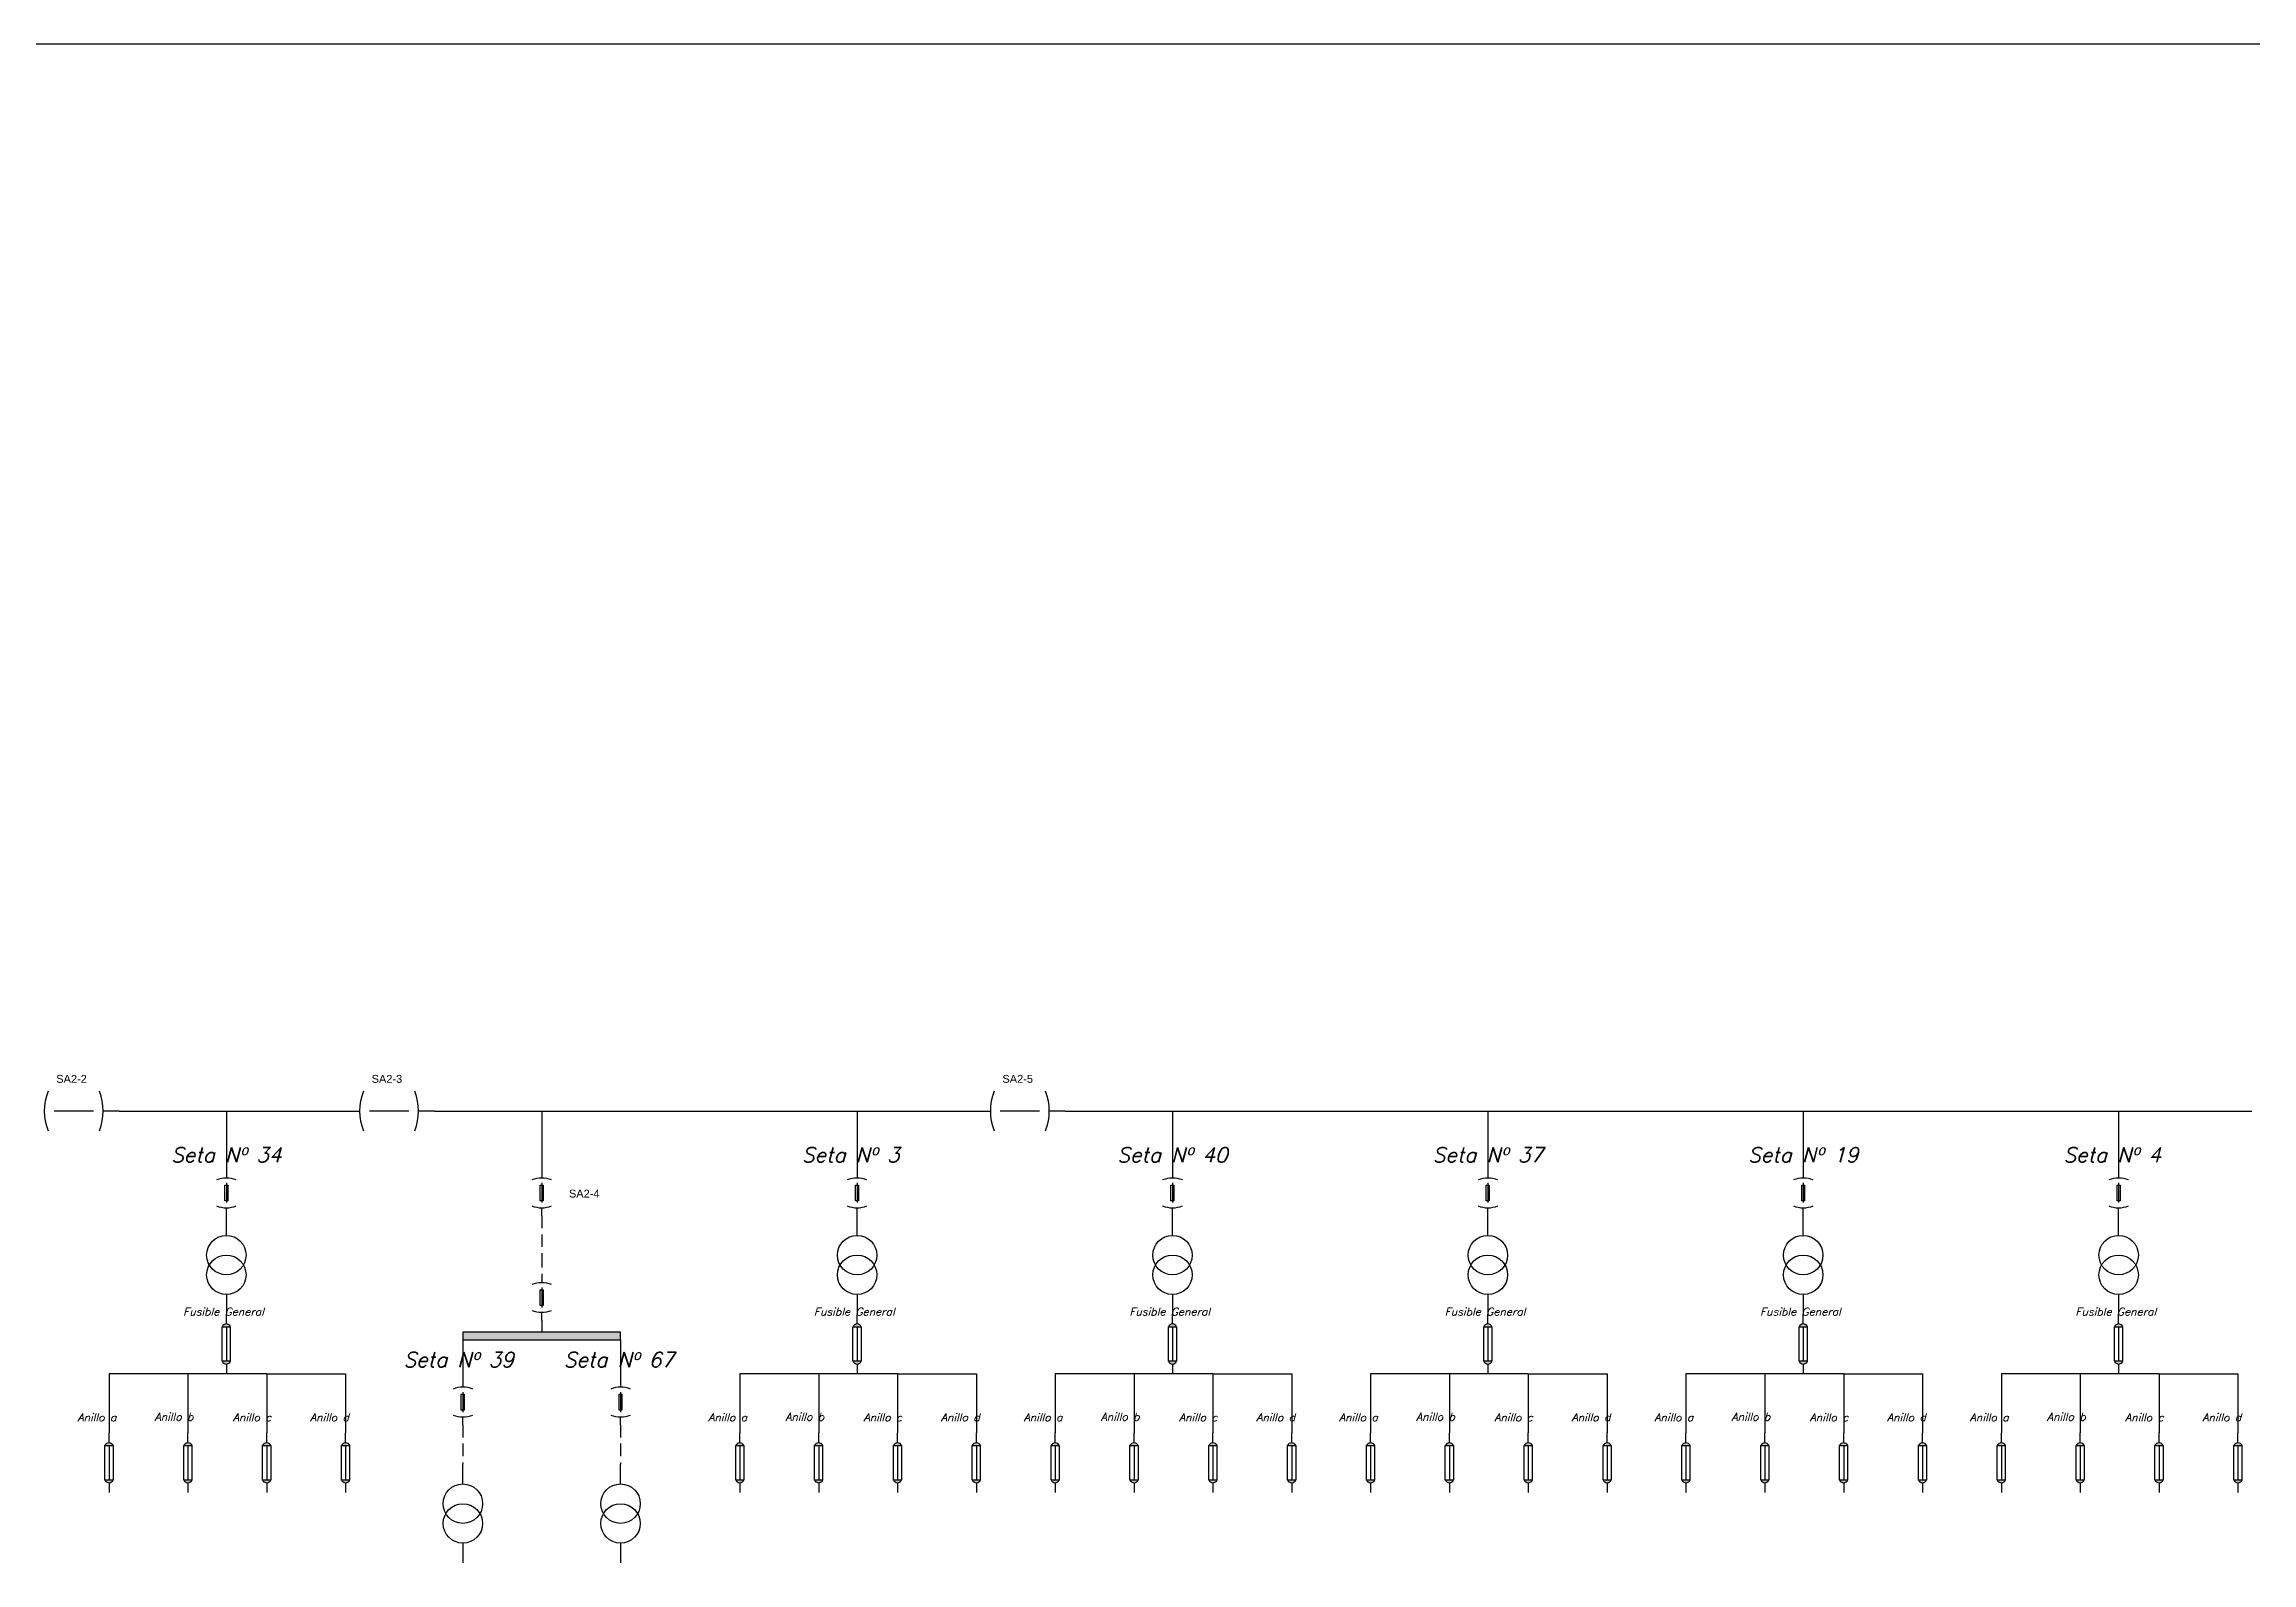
# Model space of a CAD drawing. Header units: millimetres. Extents: x 1875 to 17546, y 2661 to 4631.
# Drawn here: x 7664 to 8784, y 3316 to 4087 of the extents above; entities that cross this region are included whole.
import ezdxf

# ---------------------------------------------------------------- set-up
doc = ezdxf.new("R2010")
doc.units = ezdxf.units.MM
doc.linetypes.add('HIDDEN', pattern=[9.525, 6.35, -3.175])
doc.styles.add('IRAM', font='ROMANS.SHX', dxfattribs={"oblique": 15, "height": 2.5})
doc.styles.get("Standard").update_dxf_attribs({"font": 'arial.ttf'})

msp = doc.modelspace()

# ---------------------------------------------------------------- hatches: boundary and pattern name
h = msp.add_hatch(color=256)
h.dxf.hatch_style = 1
h.paths.add_polyline_path([(7758.8, 3436.1, 0.672313), (7754.7, 3436.1)])
h.paths.add_polyline_path([(7758.8, 3418.7), (7754.7, 3418.7, 0.672313)])
at = {"true_color": 0x991b1e}
h = msp.add_hatch(color=244, dxfattribs=at)
h.dxf.hatch_style = 1
h.paths.add_polyline_path([(7956.8, 3429.5), (7956.8, 3433.4), (7876.8, 3433.4), (7876.8, 3429.5)])
h = msp.add_hatch(color=256)
h.dxf.hatch_style = 1
h.paths.add_polyline_path([(8078.8, 3436.1, 0.672313), (8074.7, 3436.1)])
h.paths.add_polyline_path([(8078.8, 3418.7), (8074.7, 3418.7, 0.672313)])
h = msp.add_hatch(color=256)
h.dxf.hatch_style = 1
h.paths.add_polyline_path([(8238.8, 3436.1, 0.672313), (8234.7, 3436.1)])
h.paths.add_polyline_path([(8238.8, 3418.7), (8234.7, 3418.7, 0.672313)])
h = msp.add_hatch(color=256)
h.dxf.hatch_style = 1
h.paths.add_polyline_path([(8398.8, 3436.1, 0.672313), (8394.7, 3436.1)])
h.paths.add_polyline_path([(8398.8, 3418.7), (8394.7, 3418.7, 0.672313)])
h = msp.add_hatch(color=256)
h.dxf.hatch_style = 1
h.paths.add_polyline_path([(8558.8, 3436.1, 0.672313), (8554.7, 3436.1)])
h.paths.add_polyline_path([(8558.8, 3418.7), (8554.7, 3418.7, 0.672313)])
h = msp.add_hatch(color=256)
h.dxf.hatch_style = 1
h.paths.add_polyline_path([(8718.8, 3436.1, 0.672313), (8714.7, 3436.1)])
h.paths.add_polyline_path([(8718.8, 3418.7), (8714.7, 3418.7, 0.672313)])
h = msp.add_hatch(color=256)
h.dxf.hatch_style = 1
h.paths.add_polyline_path([(7699.3, 3375.9, 0.672313), (7695.2, 3375.9)])
h.paths.add_polyline_path([(7699.3, 3358.4), (7695.2, 3358.4, 0.672313)])
h = msp.add_hatch(color=256)
h.dxf.hatch_style = 1
h.paths.add_polyline_path([(7739.3, 3375.9, 0.672313), (7735.2, 3375.9)])
h.paths.add_polyline_path([(7739.3, 3358.4), (7735.2, 3358.4, 0.672313)])
h = msp.add_hatch(color=256)
h.dxf.hatch_style = 1
h.paths.add_polyline_path([(7779.3, 3375.9, 0.672313), (7775.2, 3375.9)])
h.paths.add_polyline_path([(7779.3, 3358.4), (7775.2, 3358.4, 0.672313)])
h = msp.add_hatch(color=256)
h.dxf.hatch_style = 1
h.paths.add_polyline_path([(7819.3, 3375.9, 0.672313), (7815.2, 3375.9)])
h.paths.add_polyline_path([(7819.3, 3358.4), (7815.2, 3358.4, 0.672313)])
h = msp.add_hatch(color=256)
h.dxf.hatch_style = 1
h.paths.add_polyline_path([(8019.3, 3375.9, 0.672313), (8015.2, 3375.9)])
h.paths.add_polyline_path([(8019.3, 3358.4), (8015.2, 3358.4, 0.672313)])
h = msp.add_hatch(color=256)
h.dxf.hatch_style = 1
h.paths.add_polyline_path([(8059.3, 3375.9, 0.672313), (8055.2, 3375.9)])
h.paths.add_polyline_path([(8059.3, 3358.4), (8055.2, 3358.4, 0.672313)])
h = msp.add_hatch(color=256)
h.dxf.hatch_style = 1
h.paths.add_polyline_path([(8099.3, 3375.9, 0.672313), (8095.2, 3375.9)])
h.paths.add_polyline_path([(8099.3, 3358.4), (8095.2, 3358.4, 0.672313)])
h = msp.add_hatch(color=256)
h.dxf.hatch_style = 1
h.paths.add_polyline_path([(8139.3, 3375.9, 0.672313), (8135.2, 3375.9)])
h.paths.add_polyline_path([(8139.3, 3358.4), (8135.2, 3358.4, 0.672313)])
h = msp.add_hatch(color=256)
h.dxf.hatch_style = 1
h.paths.add_polyline_path([(8179.3, 3375.9, 0.672313), (8175.2, 3375.9)])
h.paths.add_polyline_path([(8179.3, 3358.4), (8175.2, 3358.4, 0.672313)])
h = msp.add_hatch(color=256)
h.dxf.hatch_style = 1
h.paths.add_polyline_path([(8219.3, 3375.9, 0.672313), (8215.2, 3375.9)])
h.paths.add_polyline_path([(8219.3, 3358.4), (8215.2, 3358.4, 0.672313)])
h = msp.add_hatch(color=256)
h.dxf.hatch_style = 1
h.paths.add_polyline_path([(8259.3, 3375.9, 0.672313), (8255.2, 3375.9)])
h.paths.add_polyline_path([(8259.3, 3358.4), (8255.2, 3358.4, 0.672313)])
h = msp.add_hatch(color=256)
h.dxf.hatch_style = 1
h.paths.add_polyline_path([(8299.3, 3375.9, 0.672313), (8295.2, 3375.9)])
h.paths.add_polyline_path([(8299.3, 3358.4), (8295.2, 3358.4, 0.672313)])
h = msp.add_hatch(color=256)
h.dxf.hatch_style = 1
h.paths.add_polyline_path([(8339.3, 3375.9, 0.672313), (8335.2, 3375.9)])
h.paths.add_polyline_path([(8339.3, 3358.4), (8335.2, 3358.4, 0.672313)])
h = msp.add_hatch(color=256)
h.dxf.hatch_style = 1
h.paths.add_polyline_path([(8379.3, 3375.9, 0.672313), (8375.2, 3375.9)])
h.paths.add_polyline_path([(8379.3, 3358.4), (8375.2, 3358.4, 0.672313)])
h = msp.add_hatch(color=256)
h.dxf.hatch_style = 1
h.paths.add_polyline_path([(8419.3, 3375.9, 0.672313), (8415.2, 3375.9)])
h.paths.add_polyline_path([(8419.3, 3358.4), (8415.2, 3358.4, 0.672313)])
h = msp.add_hatch(color=256)
h.dxf.hatch_style = 1
h.paths.add_polyline_path([(8459.3, 3375.9, 0.672313), (8455.2, 3375.9)])
h.paths.add_polyline_path([(8459.3, 3358.4), (8455.2, 3358.4, 0.672313)])
h = msp.add_hatch(color=256)
h.dxf.hatch_style = 1
h.paths.add_polyline_path([(8499.3, 3375.9, 0.672313), (8495.2, 3375.9)])
h.paths.add_polyline_path([(8499.3, 3358.4), (8495.2, 3358.4, 0.672313)])
h = msp.add_hatch(color=256)
h.dxf.hatch_style = 1
h.paths.add_polyline_path([(8539.3, 3375.9, 0.672313), (8535.2, 3375.9)])
h.paths.add_polyline_path([(8539.3, 3358.4), (8535.2, 3358.4, 0.672313)])
h = msp.add_hatch(color=256)
h.dxf.hatch_style = 1
h.paths.add_polyline_path([(8579.3, 3375.9, 0.672313), (8575.2, 3375.9)])
h.paths.add_polyline_path([(8579.3, 3358.4), (8575.2, 3358.4, 0.672313)])
h = msp.add_hatch(color=256)
h.dxf.hatch_style = 1
h.paths.add_polyline_path([(8619.3, 3375.9, 0.672313), (8615.2, 3375.9)])
h.paths.add_polyline_path([(8619.3, 3358.4), (8615.2, 3358.4, 0.672313)])
h = msp.add_hatch(color=256)
h.dxf.hatch_style = 1
h.paths.add_polyline_path([(8659.3, 3375.9, 0.672313), (8655.2, 3375.9)])
h.paths.add_polyline_path([(8659.3, 3358.4), (8655.2, 3358.4, 0.672313)])
h = msp.add_hatch(color=256)
h.dxf.hatch_style = 1
h.paths.add_polyline_path([(8699.3, 3375.9, 0.672313), (8695.2, 3375.9)])
h.paths.add_polyline_path([(8699.3, 3358.4), (8695.2, 3358.4, 0.672313)])
h = msp.add_hatch(color=256)
h.dxf.hatch_style = 1
h.paths.add_polyline_path([(8739.3, 3375.9, 0.672313), (8735.2, 3375.9)])
h.paths.add_polyline_path([(8739.3, 3358.4), (8735.2, 3358.4, 0.672313)])
h = msp.add_hatch(color=256)
h.dxf.hatch_style = 1
h.paths.add_polyline_path([(8779.3, 3375.9, 0.672313), (8775.2, 3375.9)])
h.paths.add_polyline_path([(8779.3, 3358.4), (8775.2, 3358.4, 0.672313)])

# ---------------------------------------------------------------- linework, layer by layer
at = {"color": 7}
msp.add_line((15781.7, 4086.8), (2762.1, 4086.8), dxfattribs=at)
for p, q in [((7689.4, 3545.6), (7669.4, 3545.6)), ((7689.4, 3545.6), (7669.4, 3545.6)), ((7702.4, 3545.6), (7694.4, 3545.6)), ((7702.4, 3545.6), (7694.4, 3545.6)), ((7816.3, 3545.6), (7824.4, 3545.6)), ((7816.3, 3545.6), (7824.4, 3545.6)), ((7849.4, 3545.6), (7829.4, 3545.6)), ((7849.4, 3545.6), (7829.4, 3545.6)), ((7862.4, 3545.6), (7854.4, 3545.6)), ((7862.4, 3545.6), (7854.4, 3545.6)), ((8136.3, 3545.6), (8144.4, 3545.6)), ((8136.3, 3545.6), (8144.4, 3545.6)), ((8169.4, 3545.6), (8149.4, 3545.6)), ((8169.4, 3545.6), (8149.4, 3545.6)), ((8182.4, 3545.6), (8174.4, 3545.6)), ((8182.4, 3545.6), (8174.4, 3545.6)), ((8776.3, 3545.6), (8784.4, 3545.6)), ((8776.3, 3545.6), (8784.4, 3545.6)), ((7756.8, 3515.6), (7756.8, 3511.6)), ((7756.8, 3509.1), (7756.8, 3499.1)), ((7916.8, 3515.6), (7916.8, 3511.6)), ((7916.8, 3509.1), (7916.8, 3499.1)), ((8076.8, 3515.6), (8076.8, 3511.6)), ((8076.8, 3509.1), (8076.8, 3499.1)), ((8236.8, 3515.6), (8236.8, 3511.6)), ((8236.8, 3509.1), (8236.8, 3499.1)), ((8396.8, 3515.6), (8396.8, 3511.6)), ((8396.8, 3509.1), (8396.8, 3499.1)), ((8556.8, 3515.6), (8556.8, 3511.6)), ((8556.8, 3509.1), (8556.8, 3499.1)), ((8716.8, 3515.6), (8716.8, 3511.6)), ((8716.8, 3509.1), (8716.8, 3499.1)), ((7756.8, 3492.5), (7756.8, 3496.6)), ((7916.8, 3492.5), (7916.8, 3496.6)), ((8076.8, 3492.5), (8076.8, 3496.6)), ((8236.8, 3492.5), (8236.8, 3496.6)), ((8396.8, 3492.5), (8396.8, 3496.6)), ((8556.8, 3492.5), (8556.8, 3496.6)), ((8716.8, 3492.5), (8716.8, 3496.6)), ((7756.8, 3482.5), (7756.8, 3492.5)), ((8076.8, 3482.5), (8076.8, 3492.5)), ((8236.8, 3482.5), (8236.8, 3492.5)), ((8396.8, 3482.5), (8396.8, 3492.5)), ((8556.8, 3482.5), (8556.8, 3492.5)), ((8716.8, 3482.5), (8716.8, 3492.5)), ((7916.8, 3462.5), (7916.8, 3458.5)), ((7756.8, 3452.5), (7756.8, 3442.5)), ((7916.8, 3456), (7916.8, 3446)), ((8076.8, 3452.5), (8076.8, 3442.5)), ((8236.8, 3452.5), (8236.8, 3442.5)), ((8396.8, 3452.5), (8396.8, 3442.5)), ((8556.8, 3452.5), (8556.8, 3442.5)), ((8716.8, 3452.5), (8716.8, 3442.5)), ((7756.8, 3437.5), (7756.8, 3442.5)), ((7916.8, 3439.5), (7916.8, 3443.5)), ((8076.8, 3437.5), (8076.8, 3442.5)), ((8236.8, 3437.5), (8236.8, 3442.5)), ((8396.8, 3437.5), (8396.8, 3442.5)), ((8556.8, 3437.5), (8556.8, 3442.5)), ((8716.8, 3437.5), (8716.8, 3442.5)), ((7756.8, 3436.1), (7756.8, 3418.7)), ((8076.8, 3436.1), (8076.8, 3418.7)), ((8236.8, 3436.1), (8236.8, 3418.7)), ((8396.8, 3436.1), (8396.8, 3418.7)), ((8556.8, 3436.1), (8556.8, 3418.7)), ((8716.8, 3436.1), (8716.8, 3418.7)), ((7756.8, 3417.3), (7756.8, 3412.3)), ((8076.8, 3417.3), (8076.8, 3412.3)), ((8236.8, 3417.3), (8236.8, 3412.3)), ((8396.8, 3417.3), (8396.8, 3412.3)), ((8556.8, 3417.3), (8556.8, 3412.3)), ((8716.8, 3417.3), (8716.8, 3412.3)), ((7876.8, 3409.5), (7876.8, 3405.4)), ((7956.8, 3409.5), (7956.8, 3405.4)), ((7876.8, 3402.9), (7876.8, 3392.9)), ((7956.8, 3402.9), (7956.8, 3392.9)), ((7876.8, 3386.4), (7876.8, 3390.4)), ((7956.8, 3386.4), (7956.8, 3390.4)), ((7697.3, 3377.3), (7697.3, 3382.3)), ((7697.3, 3375.9), (7697.3, 3358.4)), ((7737.3, 3377.3), (7737.3, 3382.3)), ((7737.3, 3375.9), (7737.3, 3358.4)), ((7777.3, 3377.3), (7777.3, 3382.3)), ((7777.3, 3375.9), (7777.3, 3358.4)), ((7817.3, 3377.3), (7817.3, 3382.3)), ((7817.3, 3375.9), (7817.3, 3358.4)), ((8017.3, 3377.3), (8017.3, 3382.3)), ((8017.3, 3375.9), (8017.3, 3358.4)), ((8057.3, 3377.3), (8057.3, 3382.3)), ((8057.3, 3375.9), (8057.3, 3358.4)), ((8097.3, 3377.3), (8097.3, 3382.3)), ((8097.3, 3375.9), (8097.3, 3358.4)), ((8137.3, 3377.3), (8137.3, 3382.3)), ((8137.3, 3375.9), (8137.3, 3358.4)), ((8177.3, 3377.3), (8177.3, 3382.3)), ((8177.3, 3375.9), (8177.3, 3358.4)), ((8217.3, 3377.3), (8217.3, 3382.3)), ((8217.3, 3375.9), (8217.3, 3358.4)), ((8257.3, 3377.3), (8257.3, 3382.3)), ((8257.3, 3375.9), (8257.3, 3358.4)), ((8297.3, 3377.3), (8297.3, 3382.3)), ((8297.3, 3375.9), (8297.3, 3358.4)), ((8337.3, 3377.3), (8337.3, 3382.3)), ((8337.3, 3375.9), (8337.3, 3358.4)), ((8377.3, 3377.3), (8377.3, 3382.3)), ((8377.3, 3375.9), (8377.3, 3358.4)), ((8417.3, 3377.3), (8417.3, 3382.3)), ((8417.3, 3375.9), (8417.3, 3358.4)), ((8457.3, 3377.3), (8457.3, 3382.3)), ((8457.3, 3375.9), (8457.3, 3358.4)), ((8497.3, 3377.3), (8497.3, 3382.3)), ((8497.3, 3375.9), (8497.3, 3358.4)), ((8537.3, 3377.3), (8537.3, 3382.3)), ((8537.3, 3375.9), (8537.3, 3358.4)), ((8577.3, 3377.3), (8577.3, 3382.3)), ((8577.3, 3375.9), (8577.3, 3358.4)), ((8617.3, 3377.3), (8617.3, 3382.3)), ((8617.3, 3375.9), (8617.3, 3358.4)), ((8657.3, 3377.3), (8657.3, 3382.3)), ((8657.3, 3375.9), (8657.3, 3358.4)), ((8697.3, 3377.3), (8697.3, 3382.3)), ((8697.3, 3375.9), (8697.3, 3358.4)), ((8737.3, 3377.3), (8737.3, 3382.3)), ((8737.3, 3375.9), (8737.3, 3358.4)), ((8777.3, 3377.3), (8777.3, 3382.3)), ((8777.3, 3375.9), (8777.3, 3358.4)), ((7876.8, 3356.4), (7876.8, 3366.4)), ((7956.8, 3356.4), (7956.8, 3366.4)), ((7697.3, 3357), (7697.3, 3352)), ((7737.3, 3357), (7737.3, 3352)), ((7777.3, 3357), (7777.3, 3352)), ((7817.3, 3357), (7817.3, 3352)), ((8017.3, 3357), (8017.3, 3352)), ((8057.3, 3357), (8057.3, 3352)), ((8097.3, 3357), (8097.3, 3352)), ((8137.3, 3357), (8137.3, 3352)), ((8177.3, 3357), (8177.3, 3352)), ((8217.3, 3357), (8217.3, 3352)), ((8257.3, 3357), (8257.3, 3352)), ((8297.3, 3357), (8297.3, 3352)), ((8337.3, 3357), (8337.3, 3352)), ((8377.3, 3357), (8377.3, 3352)), ((8417.3, 3357), (8417.3, 3352)), ((8457.3, 3357), (8457.3, 3352)), ((8497.3, 3357), (8497.3, 3352)), ((8537.3, 3357), (8537.3, 3352)), ((8577.3, 3357), (8577.3, 3352)), ((8617.3, 3357), (8617.3, 3352)), ((8657.3, 3357), (8657.3, 3352)), ((8697.3, 3357), (8697.3, 3352)), ((8737.3, 3357), (8737.3, 3352)), ((8777.3, 3357), (8777.3, 3352)), ((7876.8, 3326.4), (7876.8, 3316.4)), ((7956.8, 3326.4), (7956.8, 3316.4))]:
    msp.add_line(p, q)
at = {"color": 244, "true_color": 0x991b1e}
for p, q in [((7702.4, 3545.6), (7756.8, 3545.6)), ((7756.8, 3545.6), (7756.8, 3515.6)), ((7756.8, 3545.6), (7816.3, 3545.6)), ((7862.4, 3545.6), (7916.8, 3545.6)), ((7916.8, 3545.6), (7916.8, 3515.6)), ((7916.8, 3545.6), (7996.8, 3545.6)), ((7996.8, 3545.6), (8076.8, 3545.6)), ((8076.8, 3545.6), (8076.8, 3515.6)), ((8076.8, 3545.6), (8136.3, 3545.6)), ((8182.4, 3545.6), (8236.8, 3545.6)), ((8236.8, 3545.6), (8236.8, 3515.6)), ((8236.8, 3545.6), (8316.8, 3545.6)), ((8316.8, 3545.6), (8396.8, 3545.6)), ((8396.8, 3545.6), (8396.8, 3515.6)), ((8396.8, 3545.6), (8476.8, 3545.6)), ((8476.8, 3545.6), (8556.8, 3545.6)), ((8556.8, 3545.6), (8556.8, 3515.6)), ((8556.8, 3545.6), (8716.8, 3545.6)), ((8716.8, 3545.6), (8716.8, 3525.6)), ((8716.8, 3545.6), (8716.8, 3515.6)), ((8716.8, 3545.6), (8776.3, 3545.6)), ((7916.8, 3439.5), (7916.8, 3433.4)), ((7876.8, 3429.5), (7876.8, 3409.5)), ((7956.8, 3429.5), (7956.8, 3409.5))]:
    msp.add_line(p, q, dxfattribs=at)
at = {"color": 244, "linetype": 'HIDDEN', "true_color": 0x991b1e}
for p, q in [((7916.8, 3492.5), (7916.8, 3472.5)), ((7916.8, 3472.5), (7916.8, 3462.5)), ((7876.8, 3386.4), (7876.8, 3366.4)), ((7956.8, 3386.4), (7956.8, 3366.4))]:
    msp.add_line(p, q, dxfattribs=at)
at = {"color": 1}
for p, q in [((7777.3, 3412.3), (7697.3, 3412.3)), ((7697.3, 3412.3), (7697.3, 3382.3)), ((7737.3, 3412.3), (7737.3, 3382.3)), ((7777.3, 3412.3), (7817.3, 3412.3)), ((7777.3, 3412.3), (7777.3, 3382.3)), ((7817.3, 3412.3), (7817.3, 3382.3)), ((8097.3, 3412.3), (8017.3, 3412.3)), ((8017.3, 3412.3), (8017.3, 3382.3)), ((8057.3, 3412.3), (8057.3, 3382.3)), ((8097.3, 3412.3), (8137.3, 3412.3)), ((8097.3, 3412.3), (8097.3, 3382.3)), ((8137.3, 3412.3), (8137.3, 3382.3)), ((8257.3, 3412.3), (8177.3, 3412.3)), ((8177.3, 3412.3), (8177.3, 3382.3)), ((8217.3, 3412.3), (8217.3, 3382.3)), ((8257.3, 3412.3), (8297.3, 3412.3)), ((8257.3, 3412.3), (8257.3, 3382.3)), ((8297.3, 3412.3), (8297.3, 3382.3)), ((8417.3, 3412.3), (8337.3, 3412.3)), ((8337.3, 3412.3), (8337.3, 3382.3)), ((8377.3, 3412.3), (8377.3, 3382.3)), ((8417.3, 3412.3), (8457.3, 3412.3)), ((8417.3, 3412.3), (8417.3, 3382.3)), ((8457.3, 3412.3), (8457.3, 3382.3)), ((8577.3, 3412.3), (8497.3, 3412.3)), ((8497.3, 3412.3), (8497.3, 3382.3)), ((8537.3, 3412.3), (8537.3, 3382.3)), ((8577.3, 3412.3), (8617.3, 3412.3)), ((8577.3, 3412.3), (8577.3, 3382.3)), ((8617.3, 3412.3), (8617.3, 3382.3)), ((8737.3, 3412.3), (8657.3, 3412.3)), ((8657.3, 3412.3), (8657.3, 3382.3)), ((8697.3, 3412.3), (8697.3, 3382.3)), ((8737.3, 3412.3), (8777.3, 3412.3)), ((8737.3, 3412.3), (8737.3, 3382.3)), ((8777.3, 3412.3), (8777.3, 3382.3))]:
    msp.add_line(p, q, dxfattribs=at)
for points in [[(7756, 3508), (7757.5, 3508), (7757.5, 3500), (7756, 3500)], [(7916, 3508), (7917.5, 3508), (7917.5, 3500), (7916, 3500)], [(8076, 3508), (8077.5, 3508), (8077.5, 3500), (8076, 3500)], [(8236, 3508), (8237.5, 3508), (8237.5, 3500), (8236, 3500)], [(8396, 3508), (8397.5, 3508), (8397.5, 3500), (8396, 3500)], [(8556, 3508), (8557.5, 3508), (8557.5, 3500), (8556, 3500)], [(8716, 3508), (8717.5, 3508), (8717.5, 3500), (8716, 3500)], [(7916, 3454.9), (7917.5, 3454.9), (7917.5, 3446.9), (7916, 3446.9)], [(7754.7, 3436.1), (7758.8, 3436.1), (7758.8, 3418.7), (7754.7, 3418.7)], [(8074.7, 3436.1), (8078.8, 3436.1), (8078.8, 3418.7), (8074.7, 3418.7)], [(8234.7, 3436.1), (8238.8, 3436.1), (8238.8, 3418.7), (8234.7, 3418.7)], [(8394.7, 3436.1), (8398.8, 3436.1), (8398.8, 3418.7), (8394.7, 3418.7)], [(8554.7, 3436.1), (8558.8, 3436.1), (8558.8, 3418.7), (8554.7, 3418.7)], [(8714.7, 3436.1), (8718.8, 3436.1), (8718.8, 3418.7), (8714.7, 3418.7)], [(7876, 3401.9), (7877.5, 3401.9), (7877.5, 3393.8), (7876, 3393.8)], [(7956, 3401.9), (7957.5, 3401.9), (7957.5, 3393.8), (7956, 3393.8)], [(7695.2, 3375.9), (7699.3, 3375.9), (7699.3, 3358.4), (7695.2, 3358.4)], [(7735.2, 3375.9), (7739.3, 3375.9), (7739.3, 3358.4), (7735.2, 3358.4)], [(7775.2, 3375.9), (7779.3, 3375.9), (7779.3, 3358.4), (7775.2, 3358.4)], [(7815.2, 3375.9), (7819.3, 3375.9), (7819.3, 3358.4), (7815.2, 3358.4)], [(8015.2, 3375.9), (8019.3, 3375.9), (8019.3, 3358.4), (8015.2, 3358.4)], [(8055.2, 3375.9), (8059.3, 3375.9), (8059.3, 3358.4), (8055.2, 3358.4)], [(8095.2, 3375.9), (8099.3, 3375.9), (8099.3, 3358.4), (8095.2, 3358.4)], [(8135.2, 3375.9), (8139.3, 3375.9), (8139.3, 3358.4), (8135.2, 3358.4)], [(8175.2, 3375.9), (8179.3, 3375.9), (8179.3, 3358.4), (8175.2, 3358.4)], [(8215.2, 3375.9), (8219.3, 3375.9), (8219.3, 3358.4), (8215.2, 3358.4)], [(8255.2, 3375.9), (8259.3, 3375.9), (8259.3, 3358.4), (8255.2, 3358.4)], [(8295.2, 3375.9), (8299.3, 3375.9), (8299.3, 3358.4), (8295.2, 3358.4)], [(8335.2, 3375.9), (8339.3, 3375.9), (8339.3, 3358.4), (8335.2, 3358.4)], [(8375.2, 3375.9), (8379.3, 3375.9), (8379.3, 3358.4), (8375.2, 3358.4)], [(8415.2, 3375.9), (8419.3, 3375.9), (8419.3, 3358.4), (8415.2, 3358.4)], [(8455.2, 3375.9), (8459.3, 3375.9), (8459.3, 3358.4), (8455.2, 3358.4)], [(8495.2, 3375.9), (8499.3, 3375.9), (8499.3, 3358.4), (8495.2, 3358.4)], [(8535.2, 3375.9), (8539.3, 3375.9), (8539.3, 3358.4), (8535.2, 3358.4)], [(8575.2, 3375.9), (8579.3, 3375.9), (8579.3, 3358.4), (8575.2, 3358.4)], [(8615.2, 3375.9), (8619.3, 3375.9), (8619.3, 3358.4), (8615.2, 3358.4)], [(8655.2, 3375.9), (8659.3, 3375.9), (8659.3, 3358.4), (8655.2, 3358.4)], [(8695.2, 3375.9), (8699.3, 3375.9), (8699.3, 3358.4), (8695.2, 3358.4)], [(8735.2, 3375.9), (8739.3, 3375.9), (8739.3, 3358.4), (8735.2, 3358.4)], [(8775.2, 3375.9), (8779.3, 3375.9), (8779.3, 3358.4), (8775.2, 3358.4)]]:
    msp.add_lwpolyline(points, close=True)
at = {"color": 244, "true_color": 0x991b1e}
msp.add_lwpolyline([(7876.8, 3429.5), (7956.8, 3429.5), (7956.8, 3433.4), (7876.8, 3433.4)], close=True, dxfattribs=at)
for centre in [(7756.8, 3472.5), (7756.8, 3462.5), (8076.8, 3472.5), (8076.8, 3462.5), (8236.8, 3472.5), (8236.8, 3462.5), (8396.8, 3472.5), (8396.8, 3462.5), (8556.8, 3472.5), (8556.8, 3462.5), (8716.8, 3472.5), (8716.8, 3462.5), (7876.8, 3346.4), (7956.8, 3346.4), (7876.8, 3336.4), (7956.8, 3336.4)]:
    msp.add_circle(centre, 10)
for centre, radius, start, end in [((7691.3, 3545.6), 26.9, 158.2103, 201.7897), ((7691.3, 3545.6), 26.9, 158.2103, 201.7897), ((7667.4, 3545.6), 26.9, 338.2103, 21.7897), ((7667.4, 3545.6), 26.9, 338.2103, 21.7897), ((7851.3, 3545.6), 26.9, 158.2103, 201.7897), ((7851.3, 3545.6), 26.9, 158.2103, 201.7897), ((7827.4, 3545.6), 26.9, 338.2103, 21.7897), ((7827.4, 3545.6), 26.9, 338.2103, 21.7897), ((8171.3, 3545.6), 26.9, 158.2103, 201.7897), ((8171.3, 3545.6), 26.9, 158.2103, 201.7897), ((8147.4, 3545.6), 26.9, 338.2103, 21.7897), ((8147.4, 3545.6), 26.9, 338.2103, 21.7897), ((7756.8, 3498.1), 13.5, 68.2103, 111.7897), ((7916.8, 3498.1), 13.5, 68.2103, 111.7897), ((8076.8, 3498.1), 13.5, 68.2103, 111.7897), ((8236.8, 3498.1), 13.5, 68.2103, 111.7897), ((8396.8, 3498.1), 13.5, 68.2103, 111.7897), ((8556.8, 3498.1), 13.5, 68.2103, 111.7897), ((8716.8, 3498.1), 13.5, 68.2103, 111.7897), ((7756.8, 3510), 13.5, 248.2103, 291.7897), ((7916.8, 3510), 13.5, 248.2103, 291.7897), ((8076.8, 3510), 13.5, 248.2103, 291.7897), ((8236.8, 3510), 13.5, 248.2103, 291.7897), ((8396.8, 3510), 13.5, 248.2103, 291.7897), ((8556.8, 3510), 13.5, 248.2103, 291.7897), ((8716.8, 3510), 13.5, 248.2103, 291.7897), ((7916.8, 3445), 13.5, 68.2103, 111.7897), ((7916.8, 3457), 13.5, 248.2103, 291.7897), ((7756.8, 3435.3), 2.25, 22.1731, 157.8269), ((8076.8, 3435.3), 2.25, 22.1731, 157.8269), ((8236.8, 3435.3), 2.25, 22.1731, 157.8269), ((8396.8, 3435.3), 2.25, 22.1731, 157.8269), ((8556.8, 3435.3), 2.25, 22.1731, 157.8269), ((8716.8, 3435.3), 2.25, 22.1731, 157.8269), ((7756.8, 3419.5), 2.25, 202.1731, 337.8269), ((8076.8, 3419.5), 2.25, 202.1731, 337.8269), ((8236.8, 3419.5), 2.25, 202.1731, 337.8269), ((8396.8, 3419.5), 2.25, 202.1731, 337.8269), ((8556.8, 3419.5), 2.25, 202.1731, 337.8269), ((8716.8, 3419.5), 2.25, 202.1731, 337.8269), ((7876.8, 3392), 13.5, 68.2103, 111.7897), ((7956.8, 3392), 13.5, 68.2103, 111.7897), ((7876.8, 3403.9), 13.5, 248.2103, 291.7897), ((7956.8, 3403.9), 13.5, 248.2103, 291.7897), ((7697.3, 3375), 2.25, 22.1731, 157.8269), ((7737.3, 3375), 2.25, 22.1731, 157.8269), ((7777.3, 3375), 2.25, 22.1731, 157.8269), ((7817.3, 3375), 2.25, 22.1731, 157.8269), ((8017.3, 3375), 2.25, 22.1731, 157.8269), ((8057.3, 3375), 2.25, 22.1731, 157.8269), ((8097.3, 3375), 2.25, 22.1731, 157.8269), ((8137.3, 3375), 2.25, 22.1731, 157.8269), ((8177.3, 3375), 2.25, 22.1731, 157.8269), ((8217.3, 3375), 2.25, 22.1731, 157.8269), ((8257.3, 3375), 2.25, 22.1731, 157.8269), ((8297.3, 3375), 2.25, 22.1731, 157.8269), ((8337.3, 3375), 2.25, 22.1731, 157.8269), ((8377.3, 3375), 2.25, 22.1731, 157.8269), ((8417.3, 3375), 2.25, 22.1731, 157.8269), ((8457.3, 3375), 2.25, 22.1731, 157.8269), ((8497.3, 3375), 2.25, 22.1731, 157.8269), ((8537.3, 3375), 2.25, 22.1731, 157.8269), ((8577.3, 3375), 2.25, 22.1731, 157.8269), ((8617.3, 3375), 2.25, 22.1731, 157.8269), ((8657.3, 3375), 2.25, 22.1731, 157.8269), ((8697.3, 3375), 2.25, 22.1731, 157.8269), ((8737.3, 3375), 2.25, 22.1731, 157.8269), ((8777.3, 3375), 2.25, 22.1731, 157.8269), ((7697.3, 3359.3), 2.25, 202.1731, 337.8269), ((7737.3, 3359.3), 2.25, 202.1731, 337.8269), ((7777.3, 3359.3), 2.25, 202.1731, 337.8269), ((7817.3, 3359.3), 2.25, 202.1731, 337.8269), ((8017.3, 3359.3), 2.25, 202.1731, 337.8269), ((8057.3, 3359.3), 2.25, 202.1731, 337.8269), ((8097.3, 3359.3), 2.25, 202.1731, 337.8269), ((8137.3, 3359.3), 2.25, 202.1731, 337.8269), ((8177.3, 3359.3), 2.25, 202.1731, 337.8269), ((8217.3, 3359.3), 2.25, 202.1731, 337.8269), ((8257.3, 3359.3), 2.25, 202.1731, 337.8269), ((8297.3, 3359.3), 2.25, 202.1731, 337.8269), ((8337.3, 3359.3), 2.25, 202.1731, 337.8269), ((8377.3, 3359.3), 2.25, 202.1731, 337.8269), ((8417.3, 3359.3), 2.25, 202.1731, 337.8269), ((8457.3, 3359.3), 2.25, 202.1731, 337.8269), ((8497.3, 3359.3), 2.25, 202.1731, 337.8269), ((8537.3, 3359.3), 2.25, 202.1731, 337.8269), ((8577.3, 3359.3), 2.25, 202.1731, 337.8269), ((8617.3, 3359.3), 2.25, 202.1731, 337.8269), ((8657.3, 3359.3), 2.25, 202.1731, 337.8269), ((8697.3, 3359.3), 2.25, 202.1731, 337.8269), ((8737.3, 3359.3), 2.25, 202.1731, 337.8269), ((8777.3, 3359.3), 2.25, 202.1731, 337.8269)]:
    msp.add_arc(centre, radius, start, end)

# ---------------------------------------------------------------- texts
at = {"char_height": 4, "attachment_point": 1}
for s, width, insert in [('SA2-2', 28.858, (7670.5, 3563.9)), ('SA2-3', 28.858, (7830.5, 3563.9)), ('SA2-5', 28.858, (8150.5, 3563.9)), ('SA2-4', 30.577, (7930.6, 3505.7))]:
    msp.add_mtext_dynamic_manual_height_columns(s, width=width, gutter_width=12.5, heights=[0], dxfattribs=dict(at, insert=insert))
at = {"attachment_point": 1, "style": 'IRAM'}
for s, width, gutter_width, heights, insert, char_height in [('Seta Nº 34', 78.519, 0, [7.76], (7728.8, 3527.1), 7.5), ('Seta Nº 3', 78.519, 0, [7.76], (8048.8, 3527.1), 7.5), ('Seta Nº 40', 78.519, 0, [7.76], (8208.8, 3527.1), 7.5), ('Seta Nº 37', 78.519, 0, [7.76], (8368.8, 3527.1), 7.5), ('Seta Nº 19', 78.519, 0, [7.76], (8528.8, 3527.1), 7.5), ('Seta Nº 4', 78.519, 0, [7.76], (8688.8, 3527.1), 7.5), ('Fusible General ', 50.416, 12.5, [0], (7734.9, 3445.8), 4), ('Fusible General ', 50.416, 12.5, [0], (8054.9, 3445.8), 4), ('Fusible General ', 50.416, 12.5, [0], (8214.9, 3445.8), 4), ('Fusible General ', 50.416, 12.5, [0], (8374.9, 3445.8), 4), ('Fusible General ', 50.416, 12.5, [0], (8534.9, 3445.8), 4), ('Fusible General ', 50.416, 12.5, [0], (8694.9, 3445.8), 4), ('Seta Nº 39', 78.519, 0, [7.76], (7846.7, 3423.2), 7.5), ('Seta Nº 67', 78.519, 0, [7.76], (7928, 3423.2), 7.5), ('Anillo a', 29.434, 12.5, [0], (7681.3, 3392.2), 4), ('Anillo b', 29.434, 12.5, [0], (7720.4, 3392.5), 4), ('Anillo c', 29.434, 12.5, [0], (7760.1, 3392.2), 4), ('Anillo d', 29.434, 12.5, [0], (7799.3, 3392.2), 4), ('Anillo a', 29.434, 12.5, [0], (8001.3, 3392.2), 4), ('Anillo b', 29.434, 12.5, [0], (8040.4, 3392.5), 4), ('Anillo c', 29.434, 12.5, [0], (8080.1, 3392.2), 4), ('Anillo d', 29.434, 12.5, [0], (8119.3, 3392.2), 4), ('Anillo a', 29.434, 12.5, [0], (8161.3, 3392.2), 4), ('Anillo b', 29.434, 12.5, [0], (8200.4, 3392.5), 4), ('Anillo c', 29.434, 12.5, [0], (8240.1, 3392.2), 4), ('Anillo d', 29.434, 12.5, [0], (8279.3, 3392.2), 4), ('Anillo a', 29.434, 12.5, [0], (8321.3, 3392.2), 4), ('Anillo b', 29.434, 12.5, [0], (8360.4, 3392.5), 4), ('Anillo c', 29.434, 12.5, [0], (8400.1, 3392.2), 4), ('Anillo d', 29.434, 12.5, [0], (8439.3, 3392.2), 4), ('Anillo a', 29.434, 12.5, [0], (8481.3, 3392.2), 4), ('Anillo b', 29.434, 12.5, [0], (8520.4, 3392.5), 4), ('Anillo c', 29.434, 12.5, [0], (8560.1, 3392.2), 4), ('Anillo d', 29.434, 12.5, [0], (8599.3, 3392.2), 4), ('Anillo a', 29.434, 12.5, [0], (8641.3, 3392.2), 4), ('Anillo b', 29.434, 12.5, [0], (8680.4, 3392.5), 4), ('Anillo c', 29.434, 12.5, [0], (8720.1, 3392.2), 4), ('Anillo d', 29.434, 12.5, [0], (8759.3, 3392.2), 4)]:
    msp.add_mtext_dynamic_manual_height_columns(s, width=width, gutter_width=gutter_width, heights=heights, dxfattribs=dict(at, insert=insert, char_height=char_height))

doc.saveas('drawing.dxf')
